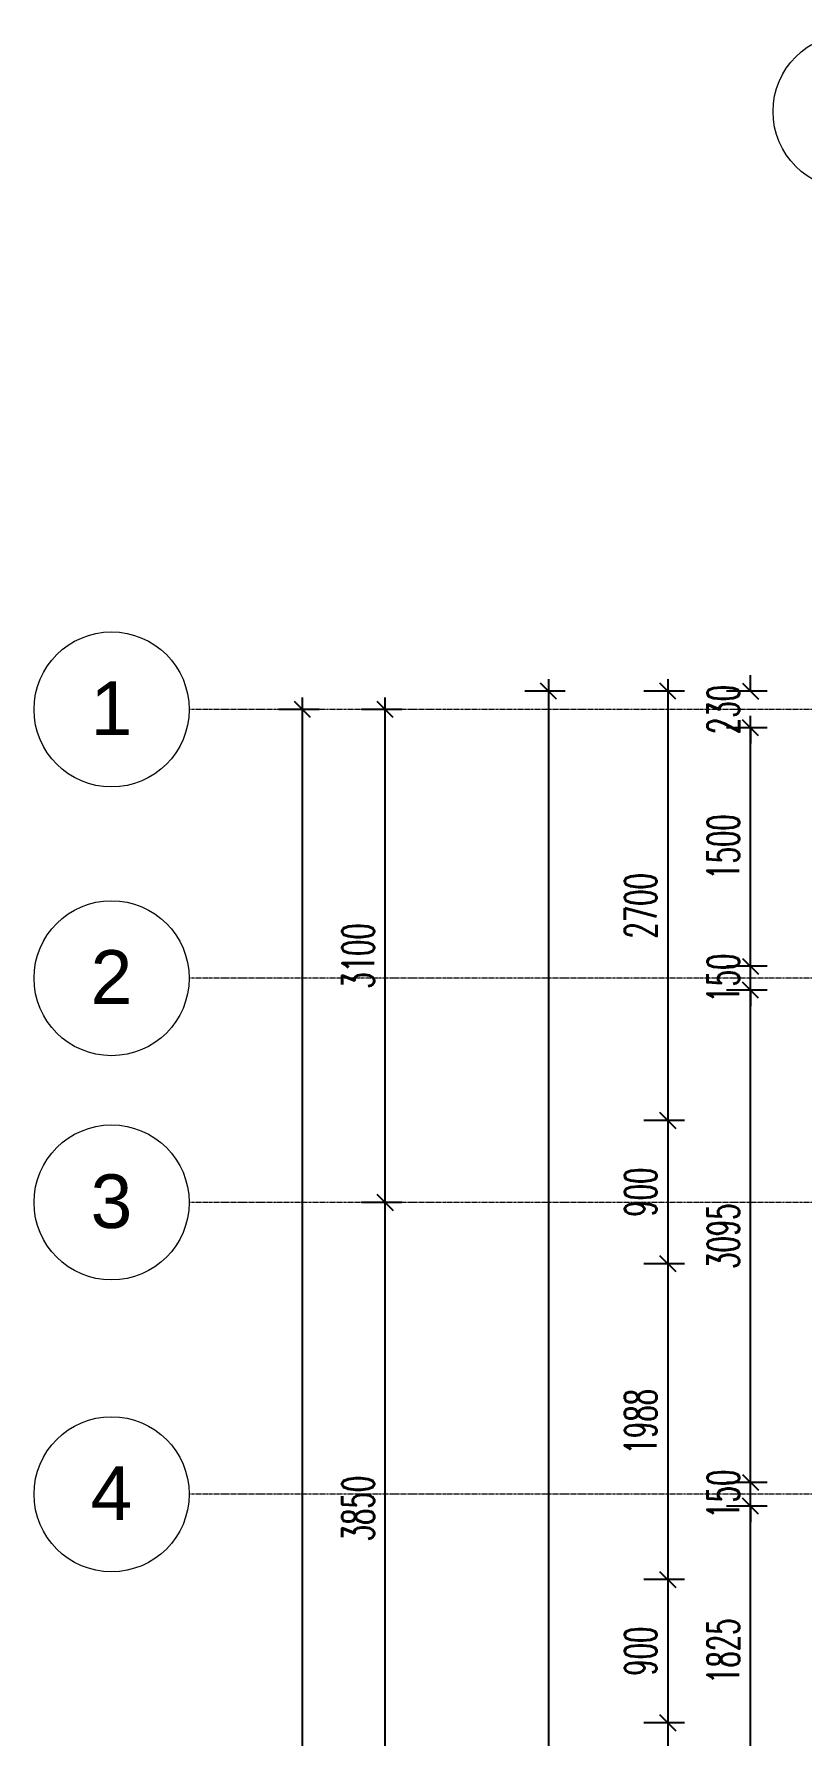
# Model space of a CAD drawing. Header units: millimetres. Extents: x 17995 to 39982, y -966 to 21603.
# Drawn here: x 17995 to 22823, y 10901 to 21603 of the extents above; entities that cross this region are included whole.
import ezdxf

# ---------------------------------------------------------------- set-up
doc = ezdxf.new("R2010")
doc.units = ezdxf.units.MM
doc.linetypes.add('Grid Line', pattern=[22.225, 12.7, -3.175, 3.175, -3.175])
doc.layers.add('Rebar Barmark', color=8, linetype='Continuous')
doc.layers.add('S-GRID', color=1, linetype='Continuous', lineweight=9)
doc.layers.add('S-GRID-IDEN', color=1, linetype='Continuous', lineweight=9)
doc.styles.add('Arial', font='arial.ttf', dxfattribs={"height": 300})
doc.styles.add('RomanS', font='romans.shx', dxfattribs={"width": 0.6})
doc.dimstyles.new('SECTION', dxfattribs={"dimscale": 50, "dimtxt": 4, "dimasz": 2, "dimexe": 3, "dimexo": 1.5, "dimgap": 1.4, "dimtad": 1, "dimdec": 0, "dimdsep": 46, "dimtxsty": 'RomanS', "dimblk1": 'OBLIQUE', "dimblk2": 'OBLIQUE', "dimsah": 1, "dimcen": 0, "dimdle": 1.5, "dimclrd": 1, "dimclre": 1, "dimclrt": 2, "dimaunit": 1, "dimadec": 0, "dimazin": 0, "dimtfac": 1, "dimtdec": 0, "dimtix": 1, "dimtofl": 0, "dimtmove": 2, "dimatfit": 3, "dimldrblk": 'OBLIQUE', "dimfxl": 3, "dimtolj": 1, "dimarcsym": 0})

# ---------------------------------------------------------------- blocks, each defined once
blk = doc.blocks.new('Grid - M_Grid Head - Circle-45800-01 - GFL Copy 1')
at = {"layer": 'S-GRID-IDEN'}
blk.add_circle((0, 0), 6.5, dxfattribs=at)
blk = doc.blocks.new('_OBLIQUE')
at = {"color": 0, "linetype": 'ByBlock'}
blk.add_line((-0.5, -0.5), (0.5, 0.5), dxfattribs=at)
blk = doc.blocks.new('*D145')
at = {"layer": 'DefPoints', "color": 0, "transparency": 16777216}
for p in [(20203, 14256), (20383, 14256), (20383, 10406)]:
    blk.add_point(p, dxfattribs=at)
at = {"layer": 'Rebar Barmark', "color": 1, "lineweight": -2, "transparency": 16777216}
for p, q in [((20308, 14256), (20053, 14256)), ((20203, 10331), (20203, 14331)), ((20308, 10406), (20053, 10406))]:
    blk.add_line(p, q, dxfattribs=at)
at = {"layer": 'Rebar Barmark', "color": 1, "lineweight": -2, "transparency": 16777216, "xscale": 100, "yscale": 100, "zscale": 100}
for p, rotation in [((20203, 14256), 90), ((20203, 10406), 270)]:
    blk.add_blockref('_OBLIQUE', p, dxfattribs=dict(at, rotation=rotation))
at = {"layer": 'Rebar Barmark', "color": 2, "transparency": 16777216, "insert": (20033, 12331), "char_height": 200, "width": 109.23, "attachment_point": 5, "rotation": 90, "style": 'RomanS'}
blk.add_mtext('\\A1;3850', dxfattribs=at)
blk = doc.blocks.new('*D146')
at = {"layer": 'DefPoints', "color": 0, "transparency": 16777216}
for p in [(20203, 17356), (20383, 17356), (20383, 14256)]:
    blk.add_point(p, dxfattribs=at)
at = {"layer": 'Rebar Barmark', "color": 1, "lineweight": -2, "transparency": 16777216}
for p, q in [((20308, 17356), (20053, 17356)), ((20203, 14181), (20203, 17431)), ((20308, 14256), (20053, 14256))]:
    blk.add_line(p, q, dxfattribs=at)
at = {"layer": 'Rebar Barmark', "color": 1, "lineweight": -2, "transparency": 16777216, "xscale": 100, "yscale": 100, "zscale": 100}
for p, rotation in [((20203, 17356), 90), ((20203, 14256), 270)]:
    blk.add_blockref('_OBLIQUE', p, dxfattribs=dict(at, rotation=rotation))
at = {"layer": 'Rebar Barmark', "color": 2, "transparency": 16777216, "insert": (20033, 15806), "char_height": 200, "width": 109.23, "attachment_point": 5, "rotation": 90, "style": 'RomanS'}
blk.add_mtext('\\A1;3100', dxfattribs=at)
blk = doc.blocks.new('*D147')
at = {"layer": 'DefPoints', "color": 0, "transparency": 16777216}
for p in [(19683, 17356), (19863, 17356), (19863, 1626)]:
    blk.add_point(p, dxfattribs=at)
at = {"layer": 'Rebar Barmark', "color": 1, "lineweight": -2, "transparency": 16777216}
for p, q in [((19788, 17356), (19533, 17356)), ((19683, 1551), (19683, 17431)), ((19788, 1626), (19533, 1626))]:
    blk.add_line(p, q, dxfattribs=at)
at = {"layer": 'Rebar Barmark', "color": 1, "lineweight": -2, "transparency": 16777216, "xscale": 100, "yscale": 100, "zscale": 100}
for p, rotation in [((19683, 17356), 90), ((19683, 1626), 270)]:
    blk.add_blockref('_OBLIQUE', p, dxfattribs=dict(at, rotation=rotation))
at = {"layer": 'Rebar Barmark', "color": 2, "transparency": 16777216, "insert": (19513, 9491), "char_height": 200, "width": 136.54, "attachment_point": 5, "rotation": 90, "style": 'RomanS'}
blk.add_mtext('\\A1;15730', dxfattribs=at)
blk = doc.blocks.new('*D182')
at = {"layer": 'DefPoints', "color": 0, "transparency": 16777216}
for p in [(22499, 12346), (22679, 12346), (22679, 10521)]:
    blk.add_point(p, dxfattribs=at)
at = {"layer": 'Rebar Barmark', "color": 1, "lineweight": -2, "transparency": 16777216}
for p, q in [((22499, 10446), (22499, 12421)), ((22604, 12346), (22349, 12346)), ((22604, 10521), (22349, 10521))]:
    blk.add_line(p, q, dxfattribs=at)
at = {"layer": 'Rebar Barmark', "color": 1, "lineweight": -2, "transparency": 16777216, "xscale": 100, "yscale": 100, "zscale": 100}
for p, rotation in [((22499, 12346), 90), ((22499, 10521), 270)]:
    blk.add_blockref('_OBLIQUE', p, dxfattribs=dict(at, rotation=rotation))
at = {"layer": 'Rebar Barmark', "color": 2, "transparency": 16777216, "insert": (22329, 11434), "char_height": 200, "width": 98.31, "attachment_point": 5, "rotation": 90, "style": 'RomanS'}
blk.add_mtext('\\A1;1825', dxfattribs=at)
blk = doc.blocks.new('*D183')
at = {"layer": 'DefPoints', "color": 0, "transparency": 16777216}
for p in [(22499, 12496), (22679, 12496), (22679, 12346)]:
    blk.add_point(p, dxfattribs=at)
at = {"layer": 'Rebar Barmark', "color": 1, "lineweight": -2, "transparency": 16777216}
for p, q in [((22499, 12496), (22499, 12596)), ((22604, 12496), (22349, 12496)), ((22604, 12346), (22349, 12346)), ((22499, 12346), (22499, 12246))]:
    blk.add_line(p, q, dxfattribs=at)
at = {"layer": 'Rebar Barmark', "color": 1, "lineweight": -2, "transparency": 16777216, "xscale": 100, "yscale": 100, "zscale": 100}
for p, rotation in [((22499, 12496), 270), ((22499, 12346), 90)]:
    blk.add_blockref('_OBLIQUE', p, dxfattribs=dict(at, rotation=rotation))
at = {"layer": 'Rebar Barmark', "color": 2, "transparency": 16777216, "insert": (22329, 12421), "char_height": 200, "width": 73.73, "attachment_point": 5, "rotation": 90, "style": 'RomanS'}
blk.add_mtext('\\A1;150', dxfattribs=at)
blk = doc.blocks.new('*D184')
at = {"layer": 'DefPoints', "color": 0, "transparency": 16777216}
for p in [(22499, 15591), (22679, 15591), (22679, 12496)]:
    blk.add_point(p, dxfattribs=at)
at = {"layer": 'Rebar Barmark', "color": 1, "lineweight": -2, "transparency": 16777216}
for p, q in [((22499, 12421), (22499, 15666)), ((22604, 15591), (22349, 15591)), ((22604, 12496), (22349, 12496))]:
    blk.add_line(p, q, dxfattribs=at)
at = {"layer": 'Rebar Barmark', "color": 1, "lineweight": -2, "transparency": 16777216, "xscale": 100, "yscale": 100, "zscale": 100}
for p, rotation in [((22499, 15591), 90), ((22499, 12496), 270)]:
    blk.add_blockref('_OBLIQUE', p, dxfattribs=dict(at, rotation=rotation))
at = {"layer": 'Rebar Barmark', "color": 2, "transparency": 16777216, "insert": (22329, 14044), "char_height": 200, "width": 98.31, "attachment_point": 5, "rotation": 90, "style": 'RomanS'}
blk.add_mtext('\\A1;3095', dxfattribs=at)
blk = doc.blocks.new('*D185')
at = {"layer": 'DefPoints', "color": 0, "transparency": 16777216}
for p in [(22499, 15741), (22679, 15741), (22679, 15591)]:
    blk.add_point(p, dxfattribs=at)
at = {"layer": 'Rebar Barmark', "color": 1, "lineweight": -2, "transparency": 16777216}
for p, q in [((22499, 15741), (22499, 15841)), ((22604, 15741), (22349, 15741)), ((22604, 15591), (22349, 15591)), ((22499, 15591), (22499, 15491))]:
    blk.add_line(p, q, dxfattribs=at)
at = {"layer": 'Rebar Barmark', "color": 1, "lineweight": -2, "transparency": 16777216, "xscale": 100, "yscale": 100, "zscale": 100}
for p, rotation in [((22499, 15741), 270), ((22499, 15591), 90)]:
    blk.add_blockref('_OBLIQUE', p, dxfattribs=dict(at, rotation=rotation))
at = {"layer": 'Rebar Barmark', "color": 2, "transparency": 16777216, "insert": (22329, 15666), "char_height": 200, "width": 73.73, "attachment_point": 5, "rotation": 90, "style": 'RomanS'}
blk.add_mtext('\\A1;150', dxfattribs=at)
blk = doc.blocks.new('*D186')
at = {"layer": 'DefPoints', "color": 0, "transparency": 16777216}
for p in [(22499, 17241), (22679, 17241), (22679, 15741)]:
    blk.add_point(p, dxfattribs=at)
at = {"layer": 'Rebar Barmark', "color": 1, "lineweight": -2, "transparency": 16777216}
for p, q in [((22604, 17241), (22349, 17241)), ((22499, 15666), (22499, 17316)), ((22604, 15741), (22349, 15741))]:
    blk.add_line(p, q, dxfattribs=at)
at = {"layer": 'Rebar Barmark', "color": 1, "lineweight": -2, "transparency": 16777216, "xscale": 100, "yscale": 100, "zscale": 100}
for p, rotation in [((22499, 17241), 90), ((22499, 15741), 270)]:
    blk.add_blockref('_OBLIQUE', p, dxfattribs=dict(at, rotation=rotation))
at = {"layer": 'Rebar Barmark', "color": 2, "transparency": 16777216, "insert": (22329, 16491), "char_height": 200, "width": 98.31, "attachment_point": 5, "rotation": 90, "style": 'RomanS'}
blk.add_mtext('\\A1;1500', dxfattribs=at)
blk = doc.blocks.new('*D187')
at = {"layer": 'DefPoints', "color": 0, "transparency": 16777216}
for p in [(22499, 17471), (22679, 17471), (22679, 17241)]:
    blk.add_point(p, dxfattribs=at)
at = {"layer": 'Rebar Barmark', "color": 1, "lineweight": -2, "transparency": 16777216}
for p, q in [((22499, 17471), (22499, 17571)), ((22604, 17471), (22349, 17471)), ((22604, 17241), (22349, 17241)), ((22499, 17241), (22499, 17141))]:
    blk.add_line(p, q, dxfattribs=at)
at = {"layer": 'Rebar Barmark', "color": 1, "lineweight": -2, "transparency": 16777216, "xscale": 100, "yscale": 100, "zscale": 100}
for p, rotation in [((22499, 17471), 270), ((22499, 17241), 90)]:
    blk.add_blockref('_OBLIQUE', p, dxfattribs=dict(at, rotation=rotation))
at = {"layer": 'Rebar Barmark', "color": 2, "transparency": 16777216, "insert": (22329, 17356), "char_height": 200, "width": 73.73, "attachment_point": 5, "rotation": 90, "style": 'RomanS'}
blk.add_mtext('\\A1;230', dxfattribs=at)
blk = doc.blocks.new('*D188')
at = {"layer": 'DefPoints', "color": 0, "transparency": 16777216}
for p in [(22159, 17471), (21979, 14771), (22159, 14771)]:
    blk.add_point(p, dxfattribs=at)
at = {"layer": 'Rebar Barmark', "color": 1, "lineweight": -2, "transparency": 16777216}
for p, q in [((22084, 17471), (21829, 17471)), ((21979, 17546), (21979, 14696)), ((22084, 14771), (21829, 14771))]:
    blk.add_line(p, q, dxfattribs=at)
at = {"layer": 'Rebar Barmark', "color": 1, "lineweight": -2, "transparency": 16777216, "xscale": 100, "yscale": 100, "zscale": 100}
for p, rotation in [((21979, 17471), 90), ((21979, 14771), 270)]:
    blk.add_blockref('_OBLIQUE', p, dxfattribs=dict(at, rotation=rotation))
at = {"layer": 'Rebar Barmark', "color": 2, "transparency": 16777216, "insert": (21809, 16121), "char_height": 200, "width": 98.31, "attachment_point": 5, "rotation": 90, "style": 'RomanS'}
blk.add_mtext('\\A1;2700', dxfattribs=at)
blk = doc.blocks.new('*D189')
at = {"layer": 'DefPoints', "color": 0, "transparency": 16777216}
for p in [(22159, 14771), (21979, 13871), (22159, 13871)]:
    blk.add_point(p, dxfattribs=at)
at = {"layer": 'Rebar Barmark', "color": 1, "lineweight": -2, "transparency": 16777216}
for p, q in [((22084, 14771), (21829, 14771)), ((21979, 14846), (21979, 13796)), ((22084, 13871), (21829, 13871))]:
    blk.add_line(p, q, dxfattribs=at)
at = {"layer": 'Rebar Barmark', "color": 1, "lineweight": -2, "transparency": 16777216, "xscale": 100, "yscale": 100, "zscale": 100}
for p, rotation in [((21979, 14771), 90), ((21979, 13871), 270)]:
    blk.add_blockref('_OBLIQUE', p, dxfattribs=dict(at, rotation=rotation))
at = {"layer": 'Rebar Barmark', "color": 2, "transparency": 16777216, "insert": (21809, 14321), "char_height": 200, "width": 73.73, "attachment_point": 5, "rotation": 90, "style": 'RomanS'}
blk.add_mtext('\\A1;900', dxfattribs=at)
blk = doc.blocks.new('*D190')
at = {"layer": 'DefPoints', "color": 0, "transparency": 16777216}
for p in [(22159, 13871), (21979, 11884), (22159, 11884)]:
    blk.add_point(p, dxfattribs=at)
at = {"layer": 'Rebar Barmark', "color": 1, "lineweight": -2, "transparency": 16777216}
for p, q in [((21979, 13946), (21979, 11809)), ((22084, 13871), (21829, 13871)), ((22084, 11884), (21829, 11884))]:
    blk.add_line(p, q, dxfattribs=at)
at = {"layer": 'Rebar Barmark', "color": 1, "lineweight": -2, "transparency": 16777216, "xscale": 100, "yscale": 100, "zscale": 100}
for p, rotation in [((21979, 13871), 90), ((21979, 11884), 270)]:
    blk.add_blockref('_OBLIQUE', p, dxfattribs=dict(at, rotation=rotation))
at = {"layer": 'Rebar Barmark', "color": 2, "transparency": 16777216, "insert": (21809, 12877), "char_height": 200, "width": 98.31, "attachment_point": 5, "rotation": 90, "style": 'RomanS'}
blk.add_mtext('\\A1;1988', dxfattribs=at)
blk = doc.blocks.new('*D191')
at = {"layer": 'DefPoints', "color": 0, "transparency": 16777216}
for p in [(22159, 11884), (21979, 10984), (22159, 10984)]:
    blk.add_point(p, dxfattribs=at)
at = {"layer": 'Rebar Barmark', "color": 1, "lineweight": -2, "transparency": 16777216}
for p, q in [((22084, 11884), (21829, 11884)), ((21979, 11959), (21979, 10909)), ((22084, 10984), (21829, 10984))]:
    blk.add_line(p, q, dxfattribs=at)
at = {"layer": 'Rebar Barmark', "color": 1, "lineweight": -2, "transparency": 16777216, "xscale": 100, "yscale": 100, "zscale": 100}
for p, rotation in [((21979, 11884), 90), ((21979, 10984), 270)]:
    blk.add_blockref('_OBLIQUE', p, dxfattribs=dict(at, rotation=rotation))
at = {"layer": 'Rebar Barmark', "color": 2, "transparency": 16777216, "insert": (21809, 11434), "char_height": 200, "width": 73.73, "attachment_point": 5, "rotation": 90, "style": 'RomanS'}
blk.add_mtext('\\A1;900', dxfattribs=at)
blk = doc.blocks.new('*D192')
at = {"layer": 'DefPoints', "color": 0, "transparency": 16777216}
for p in [(22159, 10984), (21979, 9941), (22159, 9941)]:
    blk.add_point(p, dxfattribs=at)
at = {"layer": 'Rebar Barmark', "color": 1, "lineweight": -2, "transparency": 16777216}
for p, q in [((21979, 11059), (21979, 9866)), ((22084, 10984), (21829, 10984)), ((22084, 9941), (21829, 9941))]:
    blk.add_line(p, q, dxfattribs=at)
at = {"layer": 'Rebar Barmark', "color": 1, "lineweight": -2, "transparency": 16777216, "xscale": 100, "yscale": 100, "zscale": 100}
for p, rotation in [((21979, 10984), 90), ((21979, 9941), 270)]:
    blk.add_blockref('_OBLIQUE', p, dxfattribs=dict(at, rotation=rotation))
at = {"layer": 'Rebar Barmark', "color": 2, "transparency": 16777216, "insert": (21809, 10462), "char_height": 200, "width": 98.31, "attachment_point": 5, "rotation": 90, "style": 'RomanS'}
blk.add_mtext('\\A1;1043', dxfattribs=at)
blk = doc.blocks.new('*D106')
at = {"layer": 'DefPoints', "color": 0, "transparency": 16777216}
for p in [(21410, 17471), (21230, 1511), (21410, 1511)]:
    blk.add_point(p, dxfattribs=at)
at = {"layer": 'Rebar Barmark', "color": 1, "lineweight": -2, "transparency": 16777216}
for p, q in [((21335, 17471), (21080, 17471)), ((21230, 17546), (21230, 1436)), ((21335, 1511), (21080, 1511))]:
    blk.add_line(p, q, dxfattribs=at)
at = {"layer": 'Rebar Barmark', "color": 1, "lineweight": -2, "transparency": 16777216, "xscale": 100, "yscale": 100, "zscale": 100}
for p, rotation in [((21230, 17471), 90), ((21230, 1511), 270)]:
    blk.add_blockref('_OBLIQUE', p, dxfattribs=dict(at, rotation=rotation))
at = {"layer": 'Rebar Barmark', "color": 2, "transparency": 16777216, "insert": (21060, 9491), "char_height": 200, "width": 122.88, "attachment_point": 5, "rotation": 90, "style": 'RomanS'}
blk.add_mtext('\\A1;15960', dxfattribs=at)

msp = doc.modelspace()

# ---------------------------------------------------------------- linework, layer by layer
at = {"layer": 'S-GRID', "linetype": 'Grid Line'}
for p, q in [((30380.9, 17356.1), (18969.8, 17356.1)), ((30380.9, 15666.1), (18969.8, 15666.1)), ((30380.9, 14256.1), (18969.8, 14256.1)), ((30380.9, 12421.1), (18969.8, 12421.1))]:
    msp.add_line(p, q, dxfattribs=at)

# ---------------------------------------------------------------- block references
at = {"layer": 'S-GRID-IDEN', "xscale": 74.99999999999996, "yscale": 74.99999999999996, "zscale": 74.99999999999996}
msp.add_blockref('Grid - M_Grid Head - Circle-45800-01 - GFL Copy 1', (23129, 21115.8), dxfattribs=at)
for p, rotation in [((18482.3, 17356.1), 89.99999999999984), ((18482.3, 15666.1), 89.99999999999984), ((18482.3, 14256.1), 89.9999999999998), ((18482.3, 12421.1), 89.99999999999984)]:
    msp.add_blockref('Grid - M_Grid Head - Circle-45800-01 - GFL Copy 1', p, dxfattribs=dict(at, rotation=rotation))

# ---------------------------------------------------------------- texts
at = {"layer": 'S-GRID-IDEN', "char_height": 337.5, "width": 318.671, "attachment_point": 1, "style": 'Arial'}
for s, insert in [('1', (18350.3, 17532.4)), ('2', (18350.3, 15842.4)), ('3', (18350.3, 14432.4)), ('4', (18350.3, 12597.4))]:
    msp.add_mtext(s, dxfattribs=dict(at, insert=insert))

# ---------------------------------------------------------------- dimensions: what is measured, and where the dimension line sits
at = {"layer": 'Rebar Barmark'}
for base, p1, p2, picture, middle in [((22498.7, 17471.1), (22678.7, 17241.1), (22678.7, 17471.1), '*D187', (22328.7, 17356.1)), ((21230.4, 1511.1), (21410.4, 17471.1), (21410.4, 1511.1), '*D106', (21060.4, 9491.1)), ((21978.9, 14771.1), (22158.9, 17471.1), (22158.9, 14771.1), '*D188', (21808.9, 16121.1)), ((19683.4, 17356.1), (19863.4, 1626.1), (19863.4, 17356.1), '*D147', (19513.4, 9491.1)), ((20203.2, 17356.1), (20383.2, 14256.1), (20383.2, 17356.1), '*D146', (20033.2, 15806.1)), ((22498.7, 17241.1), (22678.7, 15741.1), (22678.7, 17241.1), '*D186', (22328.7, 16491.1)), ((22498.7, 15741.1), (22678.7, 15591.1), (22678.7, 15741.1), '*D185', (22328.7, 15666.1)), ((22498.7, 15591.1), (22678.7, 12496.1), (22678.7, 15591.1), '*D184', (22328.7, 14043.6)), ((21978.9, 13871.1), (22158.9, 14771.1), (22158.9, 13871.1), '*D189', (21808.9, 14321.1)), ((20203.2, 14256.1), (20383.2, 10406.1), (20383.2, 14256.1), '*D145', (20033.2, 12331.1)), ((21978.8984126, 11883.6196117), (22158.8984126, 13871.1196117), (22158.8984126, 11883.6196117), '*D190', (21808.8984126, 12877.3696117)), ((22498.7, 12496.1), (22678.7, 12346.1), (22678.7, 12496.1), '*D183', (22328.7, 12421.1)), ((22498.7, 12346.1), (22678.7, 10521.1), (22678.7, 12346.1), '*D182', (22328.7, 11433.6)), ((21978.9, 10983.6), (22158.9, 11883.6), (22158.9, 10983.6), '*D191', (21808.9, 11433.6)), ((21978.8984126, 9941.1196117), (22158.8984126, 10983.6196117), (22158.8984126, 9941.1196117), '*D192', (21808.8984126, 10462.3696117))]:
    dim = msp.add_linear_dim(base=base, p1=p1, p2=p2, angle=90, dimstyle='SECTION', dxfattribs=at)
    dim.commit()
    dim.dimension.update_dxf_attribs({"geometry": picture, "text_midpoint": middle})

doc.saveas('drawing.dxf')
